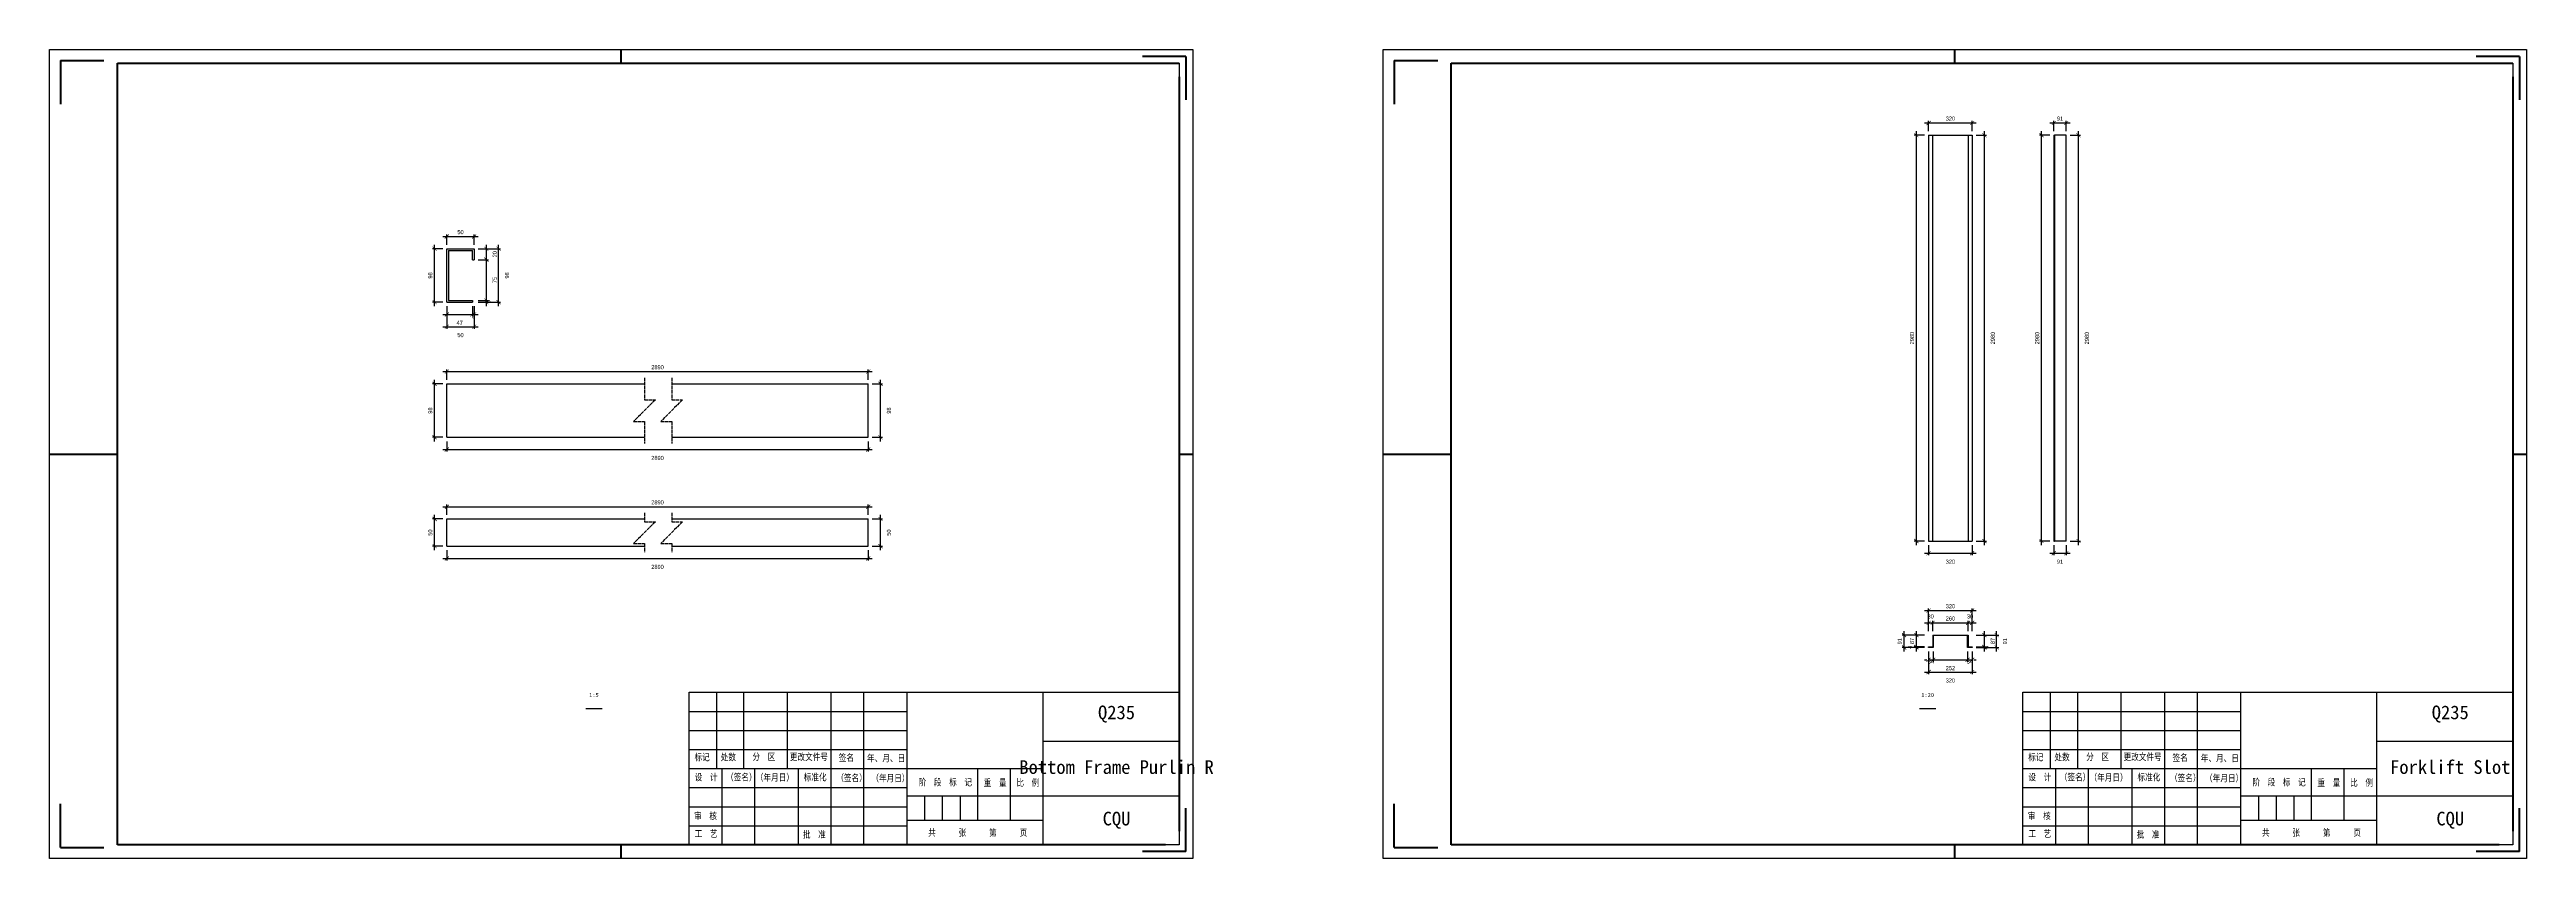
# Model space of a CAD drawing. Header units: millimetres. Extents: x 0 to 1925, y 0 to 4345.
# Drawn here: x 0 to 910, y 1101 to 1398 of the extents above; entities that cross this region are included whole.
import ezdxf

# ---------------------------------------------------------------- set-up
doc = ezdxf.new("R2010")
doc.units = ezdxf.units.MM
doc.linetypes.add('DASHED', pattern=[1.524, 1.27, -0.254])
doc.layers.add('总内框线', color=7, linetype='Continuous', lineweight=50)
doc.layers.add('总外框线', color=7, linetype='Continuous', lineweight=30)
doc.styles.add('OpenSansCondensed-Light', font='OpenSansCondensed-Light.ttf')
doc.styles.add('陈杰（2）', font='gbenor.shx', dxfattribs={"width": 0.8, "bigfont": 'gbcbig.shx'})
doc.dimstyles.new('EZDXF', dxfattribs={"dimtxt": 0.25, "dimasz": 0.175, "dimexe": 0.375, "dimexo": 0.125, "dimgap": 0.1, "dimtad": 1, "dimlfac": 100, "dimzin": 12, "dimdsep": 46, "dimtxsty": 'OpenSansCondensed-Light', "dimblk": 'ARCHTICK', "dimcen": 2.5, "dimazin": 3, "dimtfac": 0.5, "dimtmove": 2, "dimatfit": 3, "dimarcsym": 0})

# ---------------------------------------------------------------- blocks, each defined once
blk = doc.blocks.new('_ARCHTICK')
at = {"color": 0, "linetype": 'ByBlock', "const_width": 0.15}
blk.add_lwpolyline([(-0.5, -0.5), (0.5, 0.5)], dxfattribs=at)

msp = doc.modelspace()

# ---------------------------------------------------------------- linework, layer by layer
for p, q in [((415, 1393), (415, 1208)), ((905, 1393), (905, 1208)), ((690.35401, 1366.55), (690.35401, 1217.55)), ((690.35401, 1366.55), (691.85401, 1366.55)), ((691.85401, 1217.55), (691.85401, 1366.55)), ((691.85401, 1366.55), (704.85401, 1366.55)), ((704.85401, 1366.55), (704.85401, 1217.55)), ((704.85401, 1366.55), (706.35401, 1366.55)), ((706.35401, 1366.55), (706.35401, 1217.55)), ((736.35401, 1366.55), (736.35401, 1217.55)), ((736.35401, 1366.55), (736.55401, 1366.55)), ((736.55401, 1366.55), (736.55401, 1217.55)), ((740.90401, 1366.55), (736.55401, 1366.55)), ((740.90401, 1217.55), (740.90401, 1366.55)), ((145.97901, 1324.85), (155.97901, 1324.85)), ((145.97901, 1305.25), (145.97901, 1324.85)), ((146.57901, 1324.25), (155.37901, 1324.25)), ((146.57901, 1324.25), (146.57901, 1305.85)), ((155.37901, 1320.85), (155.37901, 1324.25)), ((155.37901, 1320.85), (155.97901, 1320.85)), ((155.97901, 1324.85), (155.97901, 1320.85)), ((145.97901, 1305.25), (155.37901, 1305.25)), ((146.57901, 1305.85), (155.37901, 1305.85)), ((155.37901, 1305.85), (155.37901, 1305.25)), ((145.97901, 1255.65), (145.97901, 1275.25)), ((145.97901, 1275.25), (218.57901, 1275.25)), ((228.57901, 1275.25), (300.77901, 1275.25)), ((300.77901, 1255.65), (300.77901, 1275.25)), ((145.97901, 1255.65), (218.57901, 1255.65)), ((228.57901, 1255.65), (300.77901, 1255.65)), ((145.97901, 1215.65), (145.97901, 1225.65)), ((145.97901, 1225.65), (218.57901, 1225.65)), ((228.57901, 1225.65), (300.77901, 1225.65)), ((300.77901, 1215.65), (300.77901, 1225.65)), ((145.97901, 1215.65), (218.57901, 1215.65)), ((228.57901, 1215.65), (300.77901, 1215.65)), ((690.35401, 1217.55), (691.85401, 1217.55)), ((691.85401, 1217.55), (704.85401, 1217.55)), ((704.85401, 1217.55), (706.35401, 1217.55)), ((736.35401, 1217.55), (736.55401, 1217.55)), ((740.90401, 1217.55), (736.55401, 1217.55)), ((691.85401, 1183), (704.85401, 1183)), ((691.85401, 1183), (691.85401, 1178.65)), ((704.85401, 1183), (704.85401, 1178.65)), ((690.35401, 1178.45), (690.35401, 1178.65)), ((690.35401, 1178.65), (691.85401, 1178.65)), ((692.05401, 1178.45), (690.35401, 1178.45)), ((692.05401, 1182.8), (692.05401, 1178.45)), ((704.65401, 1182.8), (692.05401, 1182.8)), ((704.65401, 1178.45), (704.65401, 1182.8)), ((706.35401, 1178.45), (704.65401, 1178.45)), ((704.85401, 1178.65), (706.35401, 1178.65)), ((706.35401, 1178.65), (706.35401, 1178.45)), ((197, 1156), (203, 1156)), ((235, 1162), (415, 1162)), ((235, 1106), (235, 1162)), ((245, 1162), (245, 1134)), ((255, 1162), (255, 1134)), ((271, 1162), (271, 1134)), ((287, 1162), (287, 1134)), ((299, 1162), (299, 1106)), ((315, 1162), (315, 1106)), ((365, 1106), (365, 1162)), ((415, 1162), (415, 1106)), ((687, 1156), (693, 1156)), ((725, 1162), (905, 1162)), ((725, 1106), (725, 1162)), ((735, 1162), (735, 1134)), ((745, 1162), (745, 1134)), ((761, 1162), (761, 1134)), ((777, 1162), (777, 1134)), ((789, 1162), (789, 1106)), ((805, 1162), (805, 1106)), ((855, 1106), (855, 1162)), ((905, 1162), (905, 1106)), ((235, 1155), (315, 1155)), ((235, 1148), (315, 1148)), ((725, 1155), (805, 1155)), ((725, 1148), (805, 1148)), ((235, 1141), (315, 1141)), ((365, 1144), (415, 1144)), ((725, 1141), (805, 1141)), ((855, 1144), (905, 1144)), ((235, 1134), (365, 1134)), ((247, 1134), (247, 1106)), ((259, 1134), (259, 1106)), ((275, 1134), (275, 1106)), ((287, 1134), (287, 1106)), ((341, 1115), (341, 1134)), ((353, 1115), (353, 1134)), ((725, 1134), (855, 1134)), ((737, 1134), (737, 1106)), ((749, 1134), (749, 1106)), ((765, 1134), (765, 1106)), ((777, 1134), (777, 1106)), ((831, 1115), (831, 1134)), ((843, 1115), (843, 1134)), ((235, 1127), (315, 1127)), ((235, 1120), (315, 1120)), ((315, 1124), (365, 1124)), ((321.5, 1124), (321.5, 1115)), ((328, 1124), (328, 1115)), ((334.5, 1124), (334.5, 1115)), ((365, 1124), (415, 1124)), ((725, 1127), (805, 1127)), ((725, 1120), (805, 1120)), ((805, 1124), (855, 1124)), ((811.5, 1124), (811.5, 1115)), ((818, 1124), (818, 1115)), ((824.5, 1124), (824.5, 1115)), ((855, 1124), (905, 1124)), ((235, 1113), (315, 1113)), ((315, 1115), (365, 1115)), ((725, 1113), (805, 1113)), ((805, 1115), (855, 1115)), ((415, 1106), (235, 1106)), ((905, 1106), (725, 1106))]:
    msp.add_line(p, q)
at = {"linetype": 'DASHED'}
for p, q in [((218.57901, 1277.5), (218.57901, 1269.45)), ((228.57901, 1277.5), (228.57901, 1269.45)), ((222.57901, 1269.45), (214.57901, 1261.45)), ((218.57901, 1269.45), (222.57901, 1269.45)), ((232.57901, 1269.45), (224.57901, 1261.45)), ((228.57901, 1269.45), (232.57901, 1269.45)), ((214.57901, 1261.45), (218.57901, 1261.45)), ((218.57901, 1261.45), (218.57901, 1253.4)), ((224.57901, 1261.45), (228.57901, 1261.45)), ((228.57901, 1261.45), (228.57901, 1253.4)), ((222.57901, 1224.65), (214.57901, 1216.65)), ((218.57901, 1227.9), (218.57901, 1224.65)), ((218.57901, 1224.65), (222.57901, 1224.65)), ((232.57901, 1224.65), (224.57901, 1216.65)), ((228.57901, 1227.9), (228.57901, 1224.65)), ((228.57901, 1224.65), (232.57901, 1224.65)), ((214.57901, 1216.65), (218.57901, 1216.65)), ((218.57901, 1216.65), (218.57901, 1213.4)), ((224.57901, 1216.65), (228.57901, 1216.65)), ((228.57901, 1216.65), (228.57901, 1213.4))]:
    msp.add_line(p, q, dxfattribs=at)
at = {"layer": '总内框线'}
for p, q in [((4, 1394), (4, 1378)), ((4, 1394), (20, 1394)), ((25, 1106), (25, 1393)), ((25, 1393), (415, 1393)), ((210, 1393), (210, 1398)), ((417.5, 1395.5), (401.5, 1395.5)), ((417.5, 1395.5), (417.5, 1379.5)), ((494, 1394), (494, 1378)), ((494, 1394), (510, 1394)), ((515, 1106), (515, 1393)), ((515, 1393), (905, 1393)), ((700, 1393), (700, 1398)), ((907.5, 1395.5), (891.5, 1395.5)), ((907.5, 1395.5), (907.5, 1379.5)), ((415, 1388), (415, 1111)), ((905, 1388), (905, 1111)), ((0, 1249.5), (25, 1249.5)), ((415, 1249.5), (420, 1249.5)), ((490, 1249.5), (515, 1249.5)), ((905, 1249.5), (910, 1249.5)), ((4, 1105), (4, 1121)), ((417.5, 1103.5), (417.5, 1119.5)), ((494, 1105), (494, 1121)), ((907.5, 1103.5), (907.5, 1119.5)), ((4, 1105), (20, 1105)), ((410, 1106), (25, 1106)), ((210, 1101), (210, 1106)), ((417.5, 1103.5), (401.5, 1103.5)), ((494, 1105), (510, 1105)), ((900, 1106), (515, 1106)), ((700, 1101), (700, 1106)), ((907.5, 1103.5), (891.5, 1103.5))]:
    msp.add_line(p, q, dxfattribs=at)
at = {"layer": '总外框线'}
for p, q in [((0, 1101), (0, 1398)), ((0, 1398), (420, 1398)), ((420, 1398), (420, 1101)), ((490, 1101), (490, 1398)), ((490, 1398), (910, 1398)), ((910, 1398), (910, 1101)), ((420, 1101), (0, 1101)), ((910, 1101), (490, 1101))]:
    msp.add_line(p, q, dxfattribs=at)

# ---------------------------------------------------------------- texts
at = {"attachment_point": 5}
for s, insert, char_height in [('1:5', (200, 1161), 1.5), ('Q235', (392, 1154), 5), ('1:20', (690, 1161), 1.5), ('Q235', (882, 1154), 5), ('Bottom Frame Purlin R', (392, 1134.5), 5), ('Forklift Slot', (882, 1134.5), 5), ('CQU', (392, 1115), 5), ('CQU', (882, 1115), 5)]:
    msp.add_mtext(s, dxfattribs=dict(at, insert=insert, char_height=char_height))
at = {"char_height": 2.5, "width": 93.0192856, "attachment_point": 1, "style": '陈杰（2）'}
for s, insert in [('{\\fSimSun|b0|i0|c134|p2;标记}', (236.95482, 1139.44053)), ('{\\fSimSun|b0|i0|c134|p2;处数}', (246.57596, 1139.45543)), ('{\\fSimSun|b0|i0|c134|p2;分\u3000区}', (258.23692, 1139.57959)), ('{\\fSimSun|b0|i0|c134|p2;更改文件号}', (271.97169, 1139.52496)), ('{\\fSimSun|b0|i0|c134|p2;签名}', (289.95608, 1139.2667)), ('{\\fSimSun|b0|i0|c134|p2;年、月、日}', (300.35064, 1139.07301)), ('{\\fSimSun|b0|i0|c134|p2;标记}', (726.95482, 1139.44053)), ('{\\fSimSun|b0|i0|c134|p2;处数}', (736.57596, 1139.45543)), ('{\\fSimSun|b0|i0|c134|p2;分\u3000区}', (748.23692, 1139.57959)), ('{\\fSimSun|b0|i0|c134|p2;更改文件号}', (761.97169, 1139.52496)), ('{\\fSimSun|b0|i0|c134|p2;签名}', (779.95608, 1139.2667)), ('{\\fSimSun|b0|i0|c134|p2;年、月、日}', (790.35064, 1139.07301)), ('{\\fSimSun|b0|i0|c134|p2;设\u3000计}', (237.01432, 1132.10007)), ('{\\fSimSun|b0|i0|c134|p2;（签名）}', (248.55629, 1132.10007)), ('{\\fSimSun|b0|i0|c134|p2;\u3000（年月日）}', (256.68156, 1131.98584)), ('{\\fSimSun|b0|i0|c134|p2;标准化}', (277.08823, 1132.08517)), ('{\\fSimSun|b0|i0|c134|p2;（签名）}', (289.05516, 1131.83685)), ('{\\fSimSun|b0|i0|c134|p2;（年月日）}', (301.923, 1131.73752)), ('{\\fSimSun|b0|i0|c134|p2;阶\u3000段\u3000标\u3000记}', (319.30395, 1130.25254)), ('{\\fSimSun|b0|i0|c134|p2;重\u3000量}', (343.18681, 1130.02408)), ('{\\fSimSun|b0|i0|c134|p2;比\u3000例}', (355.23873, 1130.09361)), ('{\\fSimSun|b0|i0|c134|p2;设\u3000计}', (727.01432, 1132.10007)), ('{\\fSimSun|b0|i0|c134|p2;（签名）}', (738.55629, 1132.10007)), ('{\\fSimSun|b0|i0|c134|p2;\u3000（年月日）}', (746.68156, 1131.98584)), ('{\\fSimSun|b0|i0|c134|p2;标准化}', (767.08823, 1132.08517)), ('{\\fSimSun|b0|i0|c134|p2;（签名）}', (779.05516, 1131.83685)), ('{\\fSimSun|b0|i0|c134|p2;（年月日）}', (791.923, 1131.73752)), ('{\\fSimSun|b0|i0|c134|p2;阶\u3000段\u3000标\u3000记}', (809.30395, 1130.25254)), ('{\\fSimSun|b0|i0|c134|p2;重\u3000量}', (833.18681, 1130.02408)), ('{\\fSimSun|b0|i0|c134|p2;比\u3000例}', (845.23873, 1130.09361)), ('{\\fSimSun|b0|i0|c134|p2;审\u3000核}', (236.81034, 1117.83138)), ('{\\fSimSun|b0|i0|c134|p2;工\u3000艺}', (237.01432, 1111.34515)), ('{\\fSimSun|b0|i0|c134|p2;批\u3000准}', (276.78226, 1111.0273)), ('{\\fSimSun|b0|i0|c134|p2;共\u3000\u3000\u3000张\u3000\u3000\u3000第\u3000\u3000\u3000页}', (322.79713, 1111.72757)), ('{\\fSimSun|b0|i0|c134|p2;审\u3000核}', (726.81034, 1117.83138)), ('{\\fSimSun|b0|i0|c134|p2;工\u3000艺}', (727.01432, 1111.34515)), ('{\\fSimSun|b0|i0|c134|p2;批\u3000准}', (766.78226, 1111.0273)), ('{\\fSimSun|b0|i0|c134|p2;共\u3000\u3000\u3000张\u3000\u3000\u3000第\u3000\u3000\u3000页}', (812.79713, 1111.72757))]:
    msp.add_mtext(s, dxfattribs=dict(at, insert=insert))

# ---------------------------------------------------------------- dimensions: what is measured, and where the dimension line sits
for base, p1, p2, location, override in [((685.85401, 1217.55), (690.35401, 1217.55), (690.35401, 1366.55), (684.25401, 1292.05), {"dimtxt": 1.5, "dimasz": 1.5, "dimexe": 0.75, "dimexo": 1.5, "dimtad": 1, "dimlfac": 20, "dimblk": 'ARCHTICK', "dimsah": 0, "dimtsz": 0, "dimdle": 1.5, "dimtmove": 2}), ((710.85401, 1217.55), (706.35401, 1217.55), (706.35401, 1366.55), (713.95401, 1292.05), {"dimtxt": 1.5, "dimasz": 1.5, "dimexe": 0.75, "dimexo": 1.5, "dimtad": 4, "dimlfac": 20, "dimblk": 'ARCHTICK', "dimsah": 0, "dimtsz": 0, "dimdle": 1.5, "dimtmove": 2}), ((731.85401, 1217.55), (736.35401, 1217.55), (736.35401, 1366.55), (730.25401, 1292.05), {"dimtxt": 1.5, "dimasz": 1.5, "dimexe": 0.75, "dimexo": 1.5, "dimtad": 1, "dimlfac": 20, "dimblk": 'ARCHTICK', "dimsah": 0, "dimtsz": 0, "dimdle": 1.5, "dimtmove": 2}), ((745.40401, 1217.55), (740.90401, 1217.55), (740.90401, 1366.55), (748.50401, 1292.05), {"dimtxt": 1.5, "dimasz": 1.5, "dimexe": 0.75, "dimexo": 1.5, "dimtad": 4, "dimlfac": 20, "dimblk": 'ARCHTICK', "dimsah": 0, "dimtsz": 0, "dimdle": 1.5, "dimtmove": 2}), ((160.47901, 1320.85), (155.97901, 1320.85), (155.97901, 1324.85), (163.57901, 1322.85), {"dimtxt": 1.5, "dimasz": 1.5, "dimexe": 0.75, "dimexo": 1.5, "dimtad": 4, "dimlfac": 5, "dimblk": 'ARCHTICK', "dimsah": 0, "dimtsz": 0, "dimdle": 1.5, "dimtmove": 2}), ((160.47901, 1305.85), (155.97901, 1305.85), (155.97901, 1320.85), (163.57901, 1313.35), {"dimtxt": 1.5, "dimasz": 1.5, "dimexe": 0.75, "dimexo": 1.5, "dimtad": 4, "dimlfac": 5, "dimblk": 'ARCHTICK', "dimsah": 0, "dimtsz": 0, "dimdle": 1.5, "dimtmove": 2}), ((160.47901, 1305.25), (155.97901, 1305.25), (155.97901, 1305.85), (161.12901, 1305.55), {"dimtxt": 1.5, "dimasz": 1.5, "dimexe": 0.75, "dimexo": 1.5, "dimtad": 4, "dimlfac": 5, "dimblk": 'ARCHTICK', "dimsah": 0, "dimtsz": 0, "dimdle": 1.5, "dimtmove": 2}), ((681.35401, 1178.45), (690.35401, 1178.45), (690.35401, 1183), (679.75401, 1180.725), {"dimtxt": 1.5, "dimasz": 1.5, "dimexe": 0.75, "dimexo": 1.5, "dimtad": 1, "dimlfac": 20, "dimblk": 'ARCHTICK', "dimsah": 0, "dimtsz": 0, "dimdle": 1.5, "dimtmove": 2}), ((685.85401, 1178.65), (690.35401, 1178.65), (690.35401, 1183), (684.25401, 1180.825), {"dimtxt": 1.5, "dimasz": 1.5, "dimexe": 0.75, "dimexo": 1.5, "dimtad": 1, "dimlfac": 20, "dimblk": 'ARCHTICK', "dimsah": 0, "dimtsz": 0, "dimdle": 1.5, "dimtmove": 2}), ((710.85401, 1178.65), (706.35401, 1178.65), (706.35401, 1183), (713.95401, 1180.825), {"dimtxt": 1.5, "dimasz": 1.5, "dimexe": 0.75, "dimexo": 1.5, "dimtad": 4, "dimlfac": 20, "dimblk": 'ARCHTICK', "dimsah": 0, "dimtsz": 0, "dimdle": 1.5, "dimtmove": 2}), ((715.35401, 1178.45), (706.35401, 1178.45), (706.35401, 1183), (718.45401, 1180.725), {"dimtxt": 1.5, "dimasz": 1.5, "dimexe": 0.75, "dimexo": 1.5, "dimtad": 4, "dimlfac": 20, "dimblk": 'ARCHTICK', "dimsah": 0, "dimtsz": 0, "dimdle": 1.5, "dimtmove": 2}), ((685.85401, 1178.45), (690.35401, 1178.45), (690.35401, 1178.65), (683.50401, 1178.55), {"dimtxt": 1.5, "dimasz": 1.5, "dimexe": 0.75, "dimexo": 1.5, "dimtad": 1, "dimlfac": 20, "dimblk": 'ARCHTICK', "dimsah": 0, "dimtsz": 0, "dimdle": 1.5, "dimtmove": 2}), ((710.85401, 1178.45), (706.35401, 1178.45), (706.35401, 1178.65), (711.50401, 1178.55), {"dimtxt": 1.5, "dimasz": 1.5, "dimexe": 0.75, "dimexo": 1.5, "dimtad": 4, "dimlfac": 20, "dimblk": 'ARCHTICK', "dimsah": 0, "dimtsz": 0, "dimdle": 1.5, "dimtmove": 2})]:
    msp.add_linear_dim(base=base, p1=p1, p2=p2, angle=90, location=location, dimstyle='EZDXF', override=override).render()
for base, p1, p2, location, override in [((690.35401, 1371.05), (690.35401, 1366.55), (706.35401, 1366.55), (698.35401, 1372.65), {"dimtxt": 1.5, "dimasz": 1.5, "dimexe": 0.75, "dimexo": 1.5, "dimtad": 1, "dimlfac": 20, "dimblk": 'ARCHTICK', "dimsah": 0, "dimtsz": 0, "dimdle": 1.5, "dimtmove": 2}), ((736.35401, 1371.05), (736.35401, 1366.55), (740.90401, 1366.55), (738.62901, 1372.65), {"dimtxt": 1.5, "dimasz": 1.5, "dimexe": 0.75, "dimexo": 1.5, "dimtad": 1, "dimlfac": 20, "dimblk": 'ARCHTICK', "dimsah": 0, "dimtsz": 0, "dimdle": 1.5, "dimtmove": 2}), ((145.97901, 1300.75), (145.97901, 1305.25), (155.37901, 1305.25), (150.67901, 1297.65), {"dimtxt": 1.5, "dimasz": 1.5, "dimexe": 0.75, "dimexo": 1.5, "dimtad": 4, "dimlfac": 5, "dimblk": 'ARCHTICK', "dimsah": 0, "dimtsz": 0, "dimdle": 1.5, "dimtmove": 2}), ((155.37901, 1300.75), (155.37901, 1305.25), (155.97901, 1305.25), (155.67901, 1300.1), {"dimtxt": 1.5, "dimasz": 1.5, "dimexe": 0.75, "dimexo": 1.5, "dimtad": 4, "dimlfac": 5, "dimblk": 'ARCHTICK', "dimsah": 0, "dimtsz": 0, "dimdle": 1.5, "dimtmove": 2}), ((690.35401, 1213.05), (690.35401, 1217.55), (706.35401, 1217.55), (698.35401, 1209.95), {"dimtxt": 1.5, "dimasz": 1.5, "dimexe": 0.75, "dimexo": 1.5, "dimtad": 4, "dimlfac": 20, "dimblk": 'ARCHTICK', "dimsah": 0, "dimtsz": 0, "dimdle": 1.5, "dimtmove": 2}), ((736.35401, 1213.05), (736.35401, 1217.55), (740.90401, 1217.55), (738.62901, 1209.95), {"dimtxt": 1.5, "dimasz": 1.5, "dimexe": 0.75, "dimexo": 1.5, "dimtad": 4, "dimlfac": 20, "dimblk": 'ARCHTICK', "dimsah": 0, "dimtsz": 0, "dimdle": 1.5, "dimtmove": 2}), ((690.35401, 1192), (690.35401, 1183), (706.35401, 1183), (698.35401, 1193.6), {"dimtxt": 1.5, "dimasz": 1.5, "dimexe": 0.75, "dimexo": 1.5, "dimtad": 1, "dimlfac": 20, "dimblk": 'ARCHTICK', "dimsah": 0, "dimtsz": 0, "dimdle": 1.5, "dimtmove": 2}), ((690.35401, 1187.5), (690.35401, 1183), (691.85401, 1183), (691.10401, 1189.85), {"dimtxt": 1.5, "dimasz": 1.5, "dimexe": 0.75, "dimexo": 1.5, "dimtad": 1, "dimlfac": 20, "dimblk": 'ARCHTICK', "dimsah": 0, "dimtsz": 0, "dimdle": 1.5, "dimtmove": 2}), ((691.85401, 1187.5), (691.85401, 1183), (704.85401, 1183), (698.35401, 1189.1), {"dimtxt": 1.5, "dimasz": 1.5, "dimexe": 0.75, "dimexo": 1.5, "dimtad": 1, "dimlfac": 20, "dimblk": 'ARCHTICK', "dimsah": 0, "dimtsz": 0, "dimdle": 1.5, "dimtmove": 2}), ((704.85401, 1187.5), (704.85401, 1183), (706.35401, 1183), (705.60401, 1189.85), {"dimtxt": 1.5, "dimasz": 1.5, "dimexe": 0.75, "dimexo": 1.5, "dimtad": 1, "dimlfac": 20, "dimblk": 'ARCHTICK', "dimsah": 0, "dimtsz": 0, "dimdle": 1.5, "dimtmove": 2}), ((690.35401, 1173.95), (690.35401, 1178.45), (692.05401, 1178.45), (691.20401, 1173.3), {"dimtxt": 1.5, "dimasz": 1.5, "dimexe": 0.75, "dimexo": 1.5, "dimtad": 4, "dimlfac": 20, "dimblk": 'ARCHTICK', "dimsah": 0, "dimtsz": 0, "dimdle": 1.5, "dimtmove": 2}), ((690.35401, 1169.45), (690.35401, 1178.45), (706.35401, 1178.45), (698.35401, 1166.35), {"dimtxt": 1.5, "dimasz": 1.5, "dimexe": 0.75, "dimexo": 1.5, "dimtad": 4, "dimlfac": 20, "dimblk": 'ARCHTICK', "dimsah": 0, "dimtsz": 0, "dimdle": 1.5, "dimtmove": 2}), ((692.05401, 1173.95), (692.05401, 1178.45), (704.65401, 1178.45), (698.35401, 1170.85), {"dimtxt": 1.5, "dimasz": 1.5, "dimexe": 0.75, "dimexo": 1.5, "dimtad": 4, "dimlfac": 20, "dimblk": 'ARCHTICK', "dimsah": 0, "dimtsz": 0, "dimdle": 1.5, "dimtmove": 2}), ((704.65401, 1173.95), (704.65401, 1178.45), (706.35401, 1178.45), (705.50401, 1173.3), {"dimtxt": 1.5, "dimasz": 1.5, "dimexe": 0.75, "dimexo": 1.5, "dimtad": 4, "dimlfac": 20, "dimblk": 'ARCHTICK', "dimsah": 0, "dimtsz": 0, "dimdle": 1.5, "dimtmove": 2})]:
    msp.add_linear_dim(base=base, p1=p1, p2=p2, location=location, dimstyle='EZDXF', override=override).render()
for base, p1, p2, location, text, override in [((145.97901, 1329.35), (145.97901, 1324.85), (155.97901, 1324.85), (150.97901, 1330.95), '50', {"dimtxt": 1.5, "dimasz": 1.5, "dimexe": 0.75, "dimexo": 1.5, "dimtad": 1, "dimlfac": 5, "dimblk": 'ARCHTICK', "dimsah": 0, "dimtsz": 0, "dimdle": 1.5, "dimtmove": 2}), ((145.97901, 1296.25), (145.97901, 1305.25), (155.97901, 1305.25), (150.97901, 1293.15), '50', {"dimtxt": 1.5, "dimasz": 1.5, "dimexe": 0.75, "dimexo": 1.5, "dimtad": 4, "dimlfac": 5, "dimblk": 'ARCHTICK', "dimsah": 0, "dimtsz": 0, "dimdle": 1.5, "dimtmove": 2}), ((145.97901, 1279.75), (145.97901, 1275.25), (300.77901, 1275.25), (223.37901, 1281.35), '2890', {"dimtxt": 1.5, "dimasz": 1.5, "dimexe": 0.75, "dimexo": 1.5, "dimtad": 1, "dimlfac": 5, "dimblk": 'ARCHTICK', "dimsah": 0, "dimtsz": 0, "dimdle": 1.5, "dimtmove": 2}), ((145.97901, 1251.15), (145.97901, 1255.65), (300.77901, 1255.65), (223.37901, 1248.05), '2890', {"dimtxt": 1.5, "dimasz": 1.5, "dimexe": 0.75, "dimexo": 1.5, "dimtad": 4, "dimlfac": 5, "dimblk": 'ARCHTICK', "dimsah": 0, "dimtsz": 0, "dimdle": 1.5, "dimtmove": 2}), ((145.97901, 1230.15), (145.97901, 1225.65), (300.77901, 1225.65), (223.37901, 1231.75), '2890', {"dimtxt": 1.5, "dimasz": 1.5, "dimexe": 0.75, "dimexo": 1.5, "dimtad": 1, "dimlfac": 5, "dimblk": 'ARCHTICK', "dimsah": 0, "dimtsz": 0, "dimdle": 1.5, "dimtmove": 2}), ((145.97901, 1211.15), (145.97901, 1215.65), (300.77901, 1215.65), (223.37901, 1208.05), '2890', {"dimtxt": 1.5, "dimasz": 1.5, "dimexe": 0.75, "dimexo": 1.5, "dimtad": 4, "dimlfac": 5, "dimblk": 'ARCHTICK', "dimsah": 0, "dimtsz": 0, "dimdle": 1.5, "dimtmove": 2})]:
    msp.add_linear_dim(base=base, p1=p1, p2=p2, location=location, text=text, dimstyle='EZDXF', override=override).render()
for base, p1, p2, location, text, override in [((141.47901, 1305.25), (145.97901, 1305.25), (145.97901, 1324.85), (139.87901, 1315.05), '98', {"dimtxt": 1.5, "dimasz": 1.5, "dimexe": 0.75, "dimexo": 1.5, "dimtad": 1, "dimlfac": 5, "dimblk": 'ARCHTICK', "dimsah": 0, "dimtsz": 0, "dimdle": 1.5, "dimtmove": 2}), ((164.97901, 1305.25), (155.97901, 1305.25), (155.97901, 1324.85), (168.07901, 1315.05), '98', {"dimtxt": 1.5, "dimasz": 1.5, "dimexe": 0.75, "dimexo": 1.5, "dimtad": 4, "dimlfac": 5, "dimblk": 'ARCHTICK', "dimsah": 0, "dimtsz": 0, "dimdle": 1.5, "dimtmove": 2}), ((141.47901, 1255.65), (145.97901, 1255.65), (145.97901, 1275.25), (139.87901, 1265.45), '98', {"dimtxt": 1.5, "dimasz": 1.5, "dimexe": 0.75, "dimexo": 1.5, "dimtad": 1, "dimlfac": 5, "dimblk": 'ARCHTICK', "dimsah": 0, "dimtsz": 0, "dimdle": 1.5, "dimtmove": 2}), ((305.27901, 1255.65), (300.77901, 1255.65), (300.77901, 1275.25), (308.37901, 1265.45), '98', {"dimtxt": 1.5, "dimasz": 1.5, "dimexe": 0.75, "dimexo": 1.5, "dimtad": 4, "dimlfac": 5, "dimblk": 'ARCHTICK', "dimsah": 0, "dimtsz": 0, "dimdle": 1.5, "dimtmove": 2}), ((141.47901, 1215.65), (145.97901, 1215.65), (145.97901, 1225.65), (139.87901, 1220.65), '50', {"dimtxt": 1.5, "dimasz": 1.5, "dimexe": 0.75, "dimexo": 1.5, "dimtad": 1, "dimlfac": 5, "dimblk": 'ARCHTICK', "dimsah": 0, "dimtsz": 0, "dimdle": 1.5, "dimtmove": 2}), ((305.27901, 1215.65), (300.77901, 1215.65), (300.77901, 1225.65), (308.37901, 1220.65), '50', {"dimtxt": 1.5, "dimasz": 1.5, "dimexe": 0.75, "dimexo": 1.5, "dimtad": 4, "dimlfac": 5, "dimblk": 'ARCHTICK', "dimsah": 0, "dimtsz": 0, "dimdle": 1.5, "dimtmove": 2})]:
    msp.add_linear_dim(base=base, p1=p1, p2=p2, angle=90, location=location, text=text, dimstyle='EZDXF', override=override).render()

doc.saveas('drawing.dxf')
